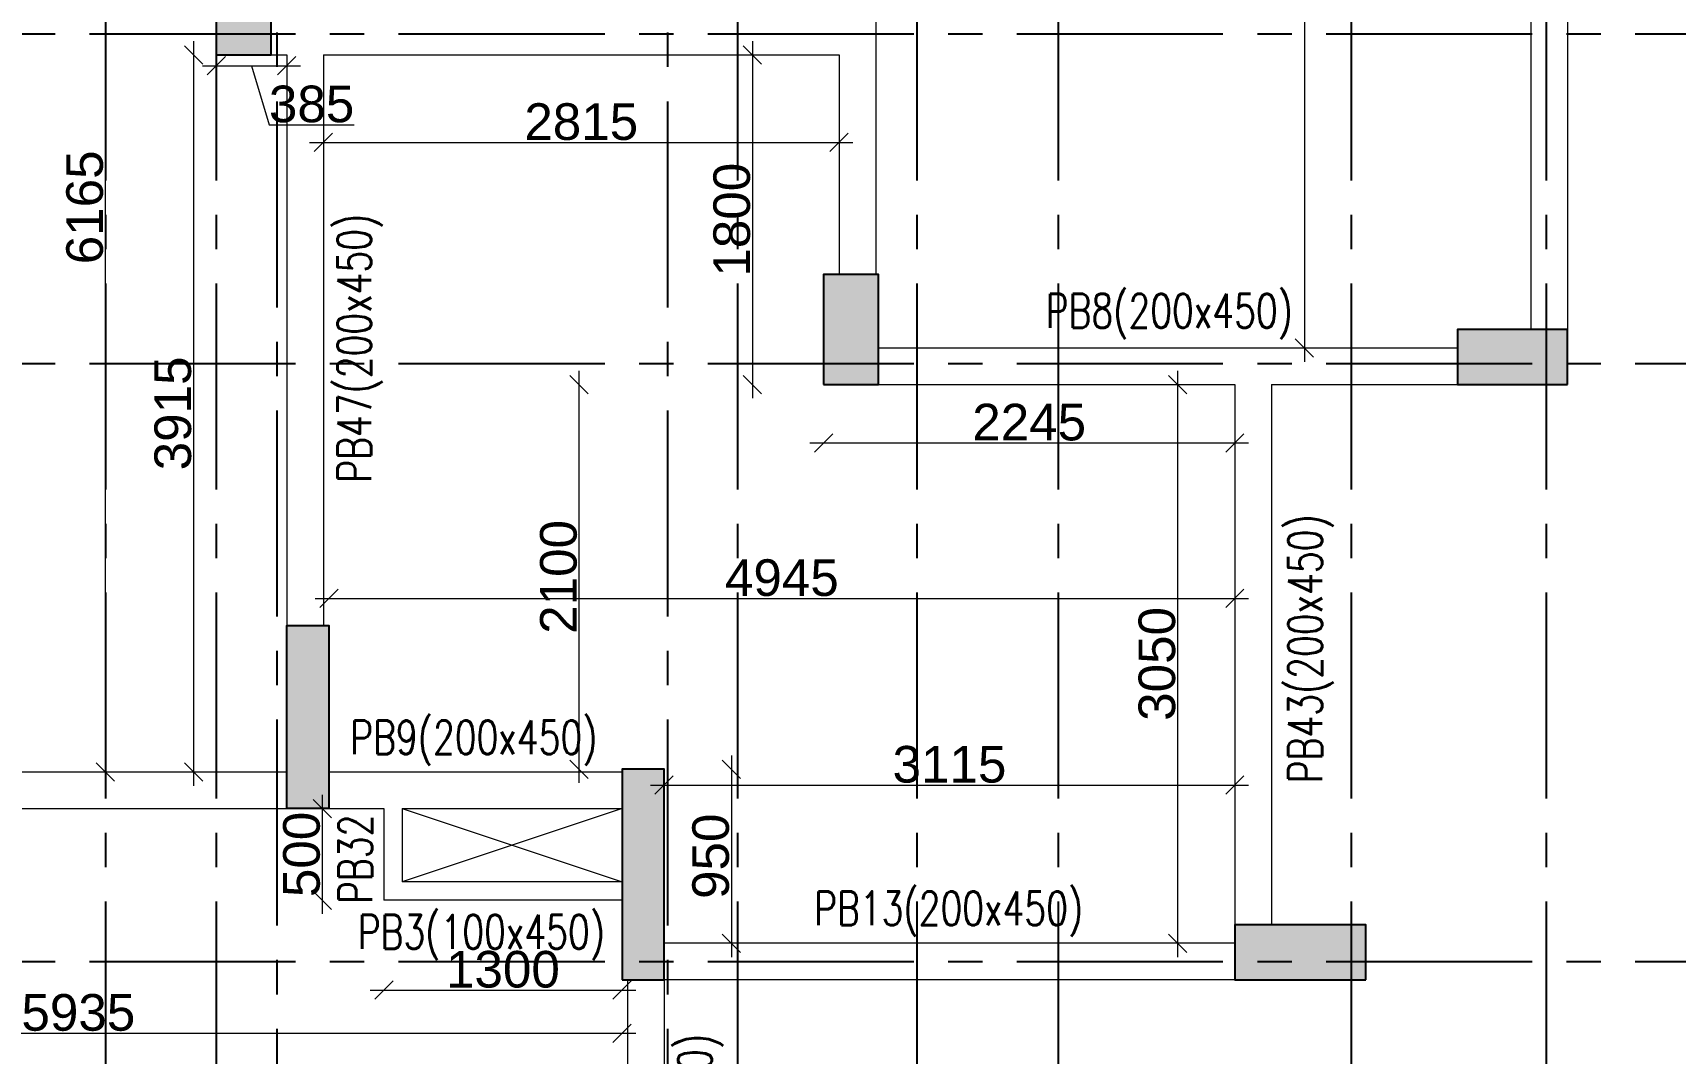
# Model space of a CAD drawing. Header units: millimetres. Extents: x 1277257 to 1543892, y 206696 to 309376.
# Drawn here: x 1422635 to 1431599, y 246284 to 251854 of the extents above; entities that cross this region are included whole.
import ezdxf

# ---------------------------------------------------------------- set-up
doc = ezdxf.new("R2010")
doc.units = ezdxf.units.MM
doc.header["$LTSCALE"] = 500
doc.header["$MEASUREMENT"] = 0
doc.header["$PDMODE"] = 34
doc.linetypes.add('HIDDEN', pattern=[0.375, 0.25, -0.125])
doc.linetypes.add('Site$0$CENTER2', pattern=[1.125, 0.75, -0.125, 0.125, -0.125])
doc.layers.get('Defpoints').update_dxf_attribs({"lineweight": 0})
for name, color, linetype, lineweight in [('CUT OUT', 1, 'Continuous', 13), ('S - SUNK', 251, 'Continuous', 0), ('TOWER AREA BEAM..', 3, 'Continuous', 20), ('TOWER COL HATCH', 253, 'Continuous', 20)]:
    doc.layers.add(name, color=color, linetype=linetype, lineweight=lineweight)
for name, color, linetype in [('GRID', 7, 'Continuous'), ('S-COLUMN-HATCH', 253, 'Continuous'), ('S-FRAMING PLAN', 4, 'Continuous'), ('T BEAM N', 3, 'Continuous'), ('TOWER AREA COLUMN.', 6, 'Continuous')]:
    doc.layers.add(name, color=color, linetype=linetype)
doc.styles.add('3mm', font='arial.ttf')
doc.styles.add('S-T', font='romans.shx')
doc.dimstyles.new('PARAMVEER', dxfattribs={"dimtxt": 200, "dimasz": 100, "dimexe": 0, "dimexo": 25, "dimgap": 10, "dimtad": 1, "dimdec": 0, "dimrnd": 5, "dimzin": 0, "dimdsep": 46, "dimtxsty": '3mm', "dimblk": 'OBLIQUE', "dimcen": 0.09, "dimdle": 75, "dimclrd": 1, "dimclre": 1, "dimclrt": 3, "dimadec": 0, "dimazin": 0, "dimtfac": 1, "dimtdec": 0, "dimtmove": 1, "dimatfit": 3, "dimfxl": 100, "dimtolj": 1, "dimtzin": 0, "dimlwd": 18, "dimlwe": 5, "dimarcsym": 0})

# ---------------------------------------------------------------- blocks, each defined once
blk = doc.blocks.new('RW2952R')
at = {"layer": 'CUT OUT', "color": 1, "ltscale": 10}
for p, q in [((1383090.6, 247618.6), (1381890.6, 247218.6)), ((1381890.6, 247618.6), (1383090.6, 247218.6))]:
    blk.add_line(p, q, dxfattribs=at)
at = {"layer": 'S-FRAMING PLAN', "color": 3, "linetype": 'ByBlock', "lineweight": 20, "ltscale": 10}
for p, q in [((1380505.6, 255083.6), (1380505.6, 250533.6)), ((1376730.6, 254033.6), (1376730.6, 250233.6)), ((1376930.6, 254033.6), (1376930.6, 250233.6)), ((1380705.6, 251733.6), (1380705.6, 250533.6)), ((1383520.6, 251733.6), (1380705.6, 251733.6)), ((1383520.6, 251733.6), (1383520.6, 248618.6)), ((1383720.6, 251733.6), (1383720.6, 248618.6)), ((1380490.6, 250133.6), (1377330.6, 250133.6)), ((1378345.6, 249933.6), (1377330.6, 249933.6)), ((1378345.6, 249933.6), (1378345.6, 246983.6)), ((1380490.6, 249933.6), (1378545.6, 249933.6)), ((1378545.6, 249933.6), (1378545.6, 246983.6)), ((1383490.6, 247818.6), (1381890.6, 247818.6)), ((1387825.6, 247818.6), (1383720.6, 247818.6)), ((1383090.6, 247618.6), (1381890.6, 247618.6)), ((1383090.6, 247618.6), (1383090.6, 247218.6)), ((1383490.6, 247618.6), (1383190.6, 247618.6)), ((1383190.6, 247618.6), (1383190.6, 247118.6)), ((1387825.6, 247618.6), (1383720.6, 247618.6)), ((1381890.6, 247218.6), (1383090.6, 247218.6)), ((1381890.6, 247118.6), (1383190.6, 247118.6)), ((1378545.6, 246883.6), (1381660.6, 246883.6)), ((1378545.6, 246683.6), (1381660.6, 246683.6)), ((1381660.6, 246683.6), (1381660.6, 245273.6)), ((1381860.6, 246683.6), (1381860.6, 245273.6))]:
    blk.add_line(p, q, dxfattribs=at)
at = {"layer": 'TOWER AREA BEAM..', "color": 3, "linetype": 'HIDDEN', "ltscale": 1.5}
blk.add_line((1383805.6, 251733.6), (1383720.6, 251733.6), dxfattribs=at)
blk = doc.blocks.new('EEE')
at = {"layer": 'GRID', "color": 16, "linetype": 'Site$0$CENTER2', "ltscale": 3}
for points in [[(1423030.6, 258923.2), (1423030.6, 223711.9)], [(1423635.6, 258923.2), (1423635.6, 223711.9)], [(1424487.3, 258923.2), (1423965.6, 258229.8), (1423965.6, 223711.9)], [(1425576.4, 258923.2), (1426098.1, 258229.8), (1426098.1, 223711.9)], [(1426480.6, 258923.2), (1426480.6, 223711.9)], [(1427460.6, 258923.2), (1427460.6, 223711.9)], [(1428230.6, 258923.2), (1428230.6, 223711.9)], [(1429830.6, 258923.2), (1429830.6, 223711.9)], [(1430895.6, 258923.2), (1430895.6, 223711.9)], [(1363880.9, 251848.8), (1442964.5, 251848.8)], [(1363880.9, 250048.6), (1442964.5, 250048.6)], [(1363880.9, 246783.6), (1442964.5, 246783.6)]]:
    blk.add_lwpolyline(points, dxfattribs=at)
blk = doc.blocks.new('3tgra')
at = {"layer": 'TOWER COL HATCH'}
h = blk.add_hatch(color=253, dxfattribs=at)
h.dxf.hatch_style = 1
h.paths.add_polyline_path([(1384105.6, 91191.6), (1383805.6, 91191.6), (1383805.6, 91791.6), (1384105.6, 91791.6)])
h = blk.add_hatch(color=253, dxfattribs=at)
h.dxf.hatch_style = 1
h.paths.add_polyline_path([(1380790.6, 89391.6), (1380490.6, 89391.6), (1380490.6, 89991.6), (1380790.6, 89991.6)])
h = blk.add_hatch(color=253, dxfattribs=at)
h.dxf.hatch_style = 1
h.paths.add_polyline_path([(1376730.6, 89391.6), (1376730.6, 89691.6), (1377330.6, 89691.6), (1377330.6, 89391.6)])
h = blk.add_hatch(color=253, dxfattribs=at)
h.dxf.hatch_style = 1
h.paths.add_polyline_path([(1383490.6, 87076.6), (1383720.6, 87076.6), (1383720.6, 88076.6), (1383490.6, 88076.6)])
h = blk.add_hatch(color=253, dxfattribs=at)
h.dxf.hatch_style = 1
h.paths.add_polyline_path([(1381890.6, 86141.6), (1381660.6, 86141.6), (1381660.6, 87291.6), (1381890.6, 87291.6)])
h = blk.add_hatch(color=253, dxfattribs=at)
h.dxf.hatch_style = 1
h.paths.add_polyline_path([(1377830.6, 86141.6), (1377830.6, 86441.6), (1378545.6, 86441.6), (1378545.6, 86141.6)])
at = {"layer": 'TOWER AREA COLUMN.', "color": 4}
for points in [[(1384105.6, 91191.6), (1383805.6, 91191.6), (1383805.6, 91791.6), (1384105.6, 91791.6)], [(1380790.6, 89391.6), (1380490.6, 89391.6), (1380490.6, 89991.6), (1380790.6, 89991.6)], [(1376730.6, 89391.6), (1376730.6, 89691.6), (1377330.6, 89691.6), (1377330.6, 89391.6)], [(1383490.6, 87076.6), (1383720.6, 87076.6), (1383720.6, 88076.6), (1383490.6, 88076.6)], [(1381890.6, 86141.6), (1381660.6, 86141.6), (1381660.6, 87291.6), (1381890.6, 87291.6)], [(1377830.6, 86141.6), (1377830.6, 86441.6), (1378545.6, 86441.6), (1378545.6, 86141.6)]]:
    blk.add_lwpolyline(points, close=True, dxfattribs=at)
blk = doc.blocks.new('_Oblique')
at = {"color": 0, "linetype": 'ByBlock', "lineweight": -2}
blk.add_line((-0.5, -0.5), (0.5, 0.5), dxfattribs=at)
blk = doc.blocks.new('*D478')
at = {"layer": 'Defpoints', "color": 0, "ltscale": 10, "transparency": 16777216}
for p in [(1423635.6, 251733.6), (1424020.6, 251733.6), (1424020.6, 251673.7)]:
    blk.add_point(p, dxfattribs=at)
at = {"layer": 'S-COLUMN-HATCH', "color": 1, "linetype": 'Continuous', "lineweight": 18, "ltscale": 10, "transparency": 16777216}
for p, q in [((1423560.6, 251673.7), (1424095.6, 251673.7)), ((1423828.1, 251673.7), (1423924.6, 251352.1)), ((1423924.6, 251352.1), (1424387.9, 251352.1))]:
    blk.add_line(p, q, dxfattribs=at)
at = {"layer": 'S-COLUMN-HATCH', "color": 1, "linetype": 'Continuous', "lineweight": 5, "ltscale": 10, "transparency": 16777216}
for p, q in [((1423635.6, 251673.8), (1423635.6, 251673.7)), ((1424020.6, 251673.8), (1424020.6, 251673.7))]:
    blk.add_line(p, q, dxfattribs=at)
at = {"layer": 'S-COLUMN-HATCH', "color": 1, "lineweight": 18, "ltscale": 10, "transparency": 16777216, "xscale": 100, "yscale": 100, "zscale": 100, "rotation": 180}
blk.add_blockref('_Oblique', (1423635.6, 251673.7), dxfattribs=at)
at = {"layer": 'S-COLUMN-HATCH', "color": 1, "lineweight": 18, "ltscale": 10, "transparency": 16777216, "xscale": 100, "yscale": 100, "zscale": 100}
blk.add_blockref('_Oblique', (1424020.6, 251673.7), dxfattribs=at)
at = {"layer": 'S-COLUMN-HATCH', "color": 4, "ltscale": 10, "transparency": 16777216, "insert": (1424156.2, 251464.3), "char_height": 200, "attachment_point": 5, "style": '3mm'}
blk.add_mtext('\\A1;385', dxfattribs=at)
blk = doc.blocks.new('*D480')
at = {"layer": 'Defpoints', "color": 0, "ltscale": 10, "transparency": 16777216}
for p in [(1423030.6, 253983.6), (1423635.6, 253983.6), (1424020.6, 247818.6)]:
    blk.add_point(p, dxfattribs=at)
at = {"layer": 'S-COLUMN-HATCH', "color": 1, "linetype": 'Continuous', "lineweight": 18, "ltscale": 10, "transparency": 16777216}
blk.add_line((1423030.6, 247743.6), (1423030.6, 254058.6), dxfattribs=at)
at = {"layer": 'S-COLUMN-HATCH', "color": 1, "linetype": 'Continuous', "lineweight": 5, "ltscale": 10, "transparency": 16777216}
for p, q in [((1423030.8, 253983.6), (1423030.6, 253983.6)), ((1423030.8, 247818.6), (1423030.6, 247818.6))]:
    blk.add_line(p, q, dxfattribs=at)
at = {"layer": 'S-COLUMN-HATCH', "color": 1, "lineweight": 18, "ltscale": 10, "transparency": 16777216, "xscale": 100, "yscale": 100, "zscale": 100}
for p, rotation in [((1423030.6, 253983.6), 90), ((1423030.6, 247818.6), 270)]:
    blk.add_blockref('_Oblique', p, dxfattribs=dict(at, rotation=rotation))
at = {"layer": 'S-COLUMN-HATCH', "color": 4, "ltscale": 10, "transparency": 16777216, "insert": (1422918.5, 250901.1), "char_height": 200, "attachment_point": 5, "rotation": 90, "style": '3mm'}
blk.add_mtext('\\A1;6165', dxfattribs=at)
blk = doc.blocks.new('*D481')
at = {"layer": 'Defpoints', "color": 0, "ltscale": 10, "transparency": 16777216}
for p in [(1424020.6, 251733.6), (1423511.8, 247818.6), (1424020.6, 247818.6)]:
    blk.add_point(p, dxfattribs=at)
at = {"layer": 'S-COLUMN-HATCH', "color": 1, "linetype": 'Continuous', "lineweight": 18, "ltscale": 10, "transparency": 16777216}
blk.add_line((1423511.8, 251808.6), (1423511.8, 247743.6), dxfattribs=at)
at = {"layer": 'S-COLUMN-HATCH', "color": 1, "linetype": 'Continuous', "lineweight": 5, "ltscale": 10, "transparency": 16777216}
for p, q in [((1423511.9, 251733.6), (1423511.8, 251733.6)), ((1423511.9, 247818.6), (1423511.8, 247818.6))]:
    blk.add_line(p, q, dxfattribs=at)
at = {"layer": 'S-COLUMN-HATCH', "color": 1, "lineweight": 18, "ltscale": 10, "transparency": 16777216, "xscale": 100, "yscale": 100, "zscale": 100}
for p, rotation in [((1423511.8, 251733.6), 90), ((1423511.8, 247818.6), 270)]:
    blk.add_blockref('_Oblique', p, dxfattribs=dict(at, rotation=rotation))
at = {"layer": 'S-COLUMN-HATCH', "color": 4, "ltscale": 10, "transparency": 16777216, "insert": (1423399.6, 249776.1), "char_height": 200, "attachment_point": 5, "rotation": 90, "style": '3mm'}
blk.add_mtext('\\A1;3915', dxfattribs=at)
blk = doc.blocks.new('*D486')
at = {"layer": 'Defpoints', "color": 0, "ltscale": 10, "transparency": 16777216}
for p in [(1430360.6, 255483.6), (1429575.6, 250133.6), (1430410.6, 250133.6)]:
    blk.add_point(p, dxfattribs=at)
at = {"layer": 'S-COLUMN-HATCH', "color": 1, "linetype": 'Continuous', "lineweight": 18, "ltscale": 10, "transparency": 16777216}
blk.add_line((1429575.6, 255558.6), (1429575.6, 250058.6), dxfattribs=at)
at = {"layer": 'S-COLUMN-HATCH', "color": 1, "linetype": 'Continuous', "lineweight": 5, "ltscale": 10, "transparency": 16777216}
for p, q in [((1429575.7, 255483.6), (1429575.6, 255483.6)), ((1429575.7, 250133.6), (1429575.6, 250133.6))]:
    blk.add_line(p, q, dxfattribs=at)
at = {"layer": 'S-COLUMN-HATCH', "color": 1, "lineweight": 18, "ltscale": 10, "transparency": 16777216, "xscale": 100, "yscale": 100, "zscale": 100}
for p, rotation in [((1429575.6, 255483.6), 90), ((1429575.6, 250133.6), 270)]:
    blk.add_blockref('_Oblique', p, dxfattribs=dict(at, rotation=rotation))
at = {"layer": 'S-COLUMN-HATCH', "color": 4, "ltscale": 10, "transparency": 16777216, "insert": (1429463.4, 252808.6), "char_height": 200, "attachment_point": 5, "rotation": 90, "style": '3mm'}
blk.add_mtext('\\A1;5350', dxfattribs=at)
blk = doc.blocks.new('*D488')
at = {"layer": 'Defpoints', "color": 0, "ltscale": 10, "transparency": 16777216}
for p in [(1424220.6, 251733.6), (1427035.6, 251733.6), (1427035.6, 251255.7)]:
    blk.add_point(p, dxfattribs=at)
at = {"layer": 'S-COLUMN-HATCH', "color": 1, "linetype": 'Continuous', "lineweight": 18, "ltscale": 10, "transparency": 16777216}
blk.add_line((1424145.6, 251255.7), (1427110.6, 251255.7), dxfattribs=at)
at = {"layer": 'S-COLUMN-HATCH', "color": 1, "linetype": 'Continuous', "lineweight": 5, "ltscale": 10, "transparency": 16777216}
for p, q in [((1424220.6, 251255.9), (1424220.6, 251255.7)), ((1427035.6, 251255.9), (1427035.6, 251255.7))]:
    blk.add_line(p, q, dxfattribs=at)
at = {"layer": 'S-COLUMN-HATCH', "color": 1, "lineweight": 18, "ltscale": 10, "transparency": 16777216, "xscale": 100, "yscale": 100, "zscale": 100, "rotation": 180}
blk.add_blockref('_Oblique', (1424220.6, 251255.7), dxfattribs=at)
at = {"layer": 'S-COLUMN-HATCH', "color": 1, "lineweight": 18, "ltscale": 10, "transparency": 16777216, "xscale": 100, "yscale": 100, "zscale": 100}
blk.add_blockref('_Oblique', (1427035.6, 251255.7), dxfattribs=at)
at = {"layer": 'S-COLUMN-HATCH', "color": 4, "ltscale": 10, "transparency": 16777216, "insert": (1425628.1, 251367.8), "char_height": 200, "attachment_point": 5, "style": '3mm'}
blk.add_mtext('\\A1;2815', dxfattribs=at)
blk = doc.blocks.new('*D489')
at = {"layer": 'Defpoints', "color": 0, "ltscale": 10, "transparency": 16777216}
for p in [(1427035.6, 251733.6), (1426562.7, 249933.6), (1426950.6, 249933.6)]:
    blk.add_point(p, dxfattribs=at)
at = {"layer": 'S-COLUMN-HATCH', "color": 1, "linetype": 'Continuous', "lineweight": 18, "ltscale": 10, "transparency": 16777216}
blk.add_line((1426562.7, 251808.6), (1426562.7, 249858.6), dxfattribs=at)
at = {"layer": 'S-COLUMN-HATCH', "color": 1, "linetype": 'Continuous', "lineweight": 5, "ltscale": 10, "transparency": 16777216}
for p, q in [((1426562.9, 251733.6), (1426562.7, 251733.6)), ((1426562.9, 249933.6), (1426562.7, 249933.6))]:
    blk.add_line(p, q, dxfattribs=at)
at = {"layer": 'S-COLUMN-HATCH', "color": 1, "lineweight": 18, "ltscale": 10, "transparency": 16777216, "xscale": 100, "yscale": 100, "zscale": 100}
for p, rotation in [((1426562.7, 251733.6), 90), ((1426562.7, 249933.6), 270)]:
    blk.add_blockref('_Oblique', p, dxfattribs=dict(at, rotation=rotation))
at = {"layer": 'S-COLUMN-HATCH', "color": 4, "ltscale": 10, "transparency": 16777216, "insert": (1426450.6, 250833.6), "char_height": 200, "attachment_point": 5, "rotation": 90, "style": '3mm'}
blk.add_mtext('\\A1;1800', dxfattribs=at)
blk = doc.blocks.new('*D490')
at = {"layer": 'Defpoints', "color": 0, "ltscale": 10, "transparency": 16777216}
for p in [(1426950.6, 249933.6), (1429195.6, 249933.6), (1429195.6, 249615.2)]:
    blk.add_point(p, dxfattribs=at)
at = {"layer": 'S-COLUMN-HATCH', "color": 1, "linetype": 'Continuous', "lineweight": 18, "ltscale": 10, "transparency": 16777216}
blk.add_line((1426875.6, 249615.2), (1429270.6, 249615.2), dxfattribs=at)
at = {"layer": 'S-COLUMN-HATCH', "color": 1, "linetype": 'Continuous', "lineweight": 5, "ltscale": 10, "transparency": 16777216}
for p, q in [((1426950.6, 249615.4), (1426950.6, 249615.2)), ((1429195.6, 249615.4), (1429195.6, 249615.2))]:
    blk.add_line(p, q, dxfattribs=at)
at = {"layer": 'S-COLUMN-HATCH', "color": 1, "lineweight": 18, "ltscale": 10, "transparency": 16777216, "xscale": 100, "yscale": 100, "zscale": 100, "rotation": 180}
blk.add_blockref('_Oblique', (1426950.6, 249615.2), dxfattribs=at)
at = {"layer": 'S-COLUMN-HATCH', "color": 1, "lineweight": 18, "ltscale": 10, "transparency": 16777216, "xscale": 100, "yscale": 100, "zscale": 100}
blk.add_blockref('_Oblique', (1429195.6, 249615.2), dxfattribs=at)
at = {"layer": 'S-COLUMN-HATCH', "color": 4, "ltscale": 10, "transparency": 16777216, "insert": (1428073.1, 249727.3), "char_height": 200, "attachment_point": 5, "style": '3mm'}
blk.add_mtext('\\A1;2245', dxfattribs=at)
blk = doc.blocks.new('*D491')
at = {"layer": 'Defpoints', "color": 0, "ltscale": 10, "transparency": 16777216}
for p in [(1429195.6, 249933.6), (1428883.4, 246883.6), (1429195.6, 246883.6)]:
    blk.add_point(p, dxfattribs=at)
at = {"layer": 'S-COLUMN-HATCH', "color": 1, "linetype": 'Continuous', "lineweight": 18, "ltscale": 10, "transparency": 16777216}
blk.add_line((1428883.4, 250008.6), (1428883.4, 246808.6), dxfattribs=at)
at = {"layer": 'S-COLUMN-HATCH', "color": 1, "linetype": 'Continuous', "lineweight": 5, "ltscale": 10, "transparency": 16777216}
for p, q in [((1428883.5, 249933.6), (1428883.4, 249933.6)), ((1428883.5, 246883.6), (1428883.4, 246883.6))]:
    blk.add_line(p, q, dxfattribs=at)
at = {"layer": 'S-COLUMN-HATCH', "color": 1, "lineweight": 18, "ltscale": 10, "transparency": 16777216, "xscale": 100, "yscale": 100, "zscale": 100}
for p, rotation in [((1428883.4, 249933.6), 90), ((1428883.4, 246883.6), 270)]:
    blk.add_blockref('_Oblique', p, dxfattribs=dict(at, rotation=rotation))
at = {"layer": 'S-COLUMN-HATCH', "color": 4, "ltscale": 10, "transparency": 16777216, "insert": (1428771.2, 248408.6), "char_height": 200, "attachment_point": 5, "rotation": 90, "style": '3mm'}
blk.add_mtext('\\A1;3050', dxfattribs=at)
blk = doc.blocks.new('*D492')
at = {"layer": 'Defpoints', "color": 0, "ltscale": 10, "transparency": 16777216}
for p in [(1426080.6, 247833.6), (1429195.6, 247747.3), (1429195.6, 246983.6)]:
    blk.add_point(p, dxfattribs=at)
at = {"layer": 'S-COLUMN-HATCH', "color": 1, "linetype": 'Continuous', "lineweight": 18, "ltscale": 10, "transparency": 16777216}
blk.add_line((1426005.6, 247747.3), (1429270.6, 247747.3), dxfattribs=at)
at = {"layer": 'S-COLUMN-HATCH', "color": 1, "linetype": 'Continuous', "lineweight": 5, "ltscale": 10, "transparency": 16777216}
for p, q in [((1426080.6, 247747.4), (1426080.6, 247747.3)), ((1429195.6, 247747.1), (1429195.6, 247747.3))]:
    blk.add_line(p, q, dxfattribs=at)
at = {"layer": 'S-COLUMN-HATCH', "color": 1, "lineweight": 18, "ltscale": 10, "transparency": 16777216, "xscale": 100, "yscale": 100, "zscale": 100, "rotation": 180}
blk.add_blockref('_Oblique', (1426080.6, 247747.3), dxfattribs=at)
at = {"layer": 'S-COLUMN-HATCH', "color": 1, "lineweight": 18, "ltscale": 10, "transparency": 16777216, "xscale": 100, "yscale": 100, "zscale": 100}
blk.add_blockref('_Oblique', (1429195.6, 247747.3), dxfattribs=at)
at = {"layer": 'S-COLUMN-HATCH', "color": 4, "ltscale": 10, "transparency": 16777216, "insert": (1427638.1, 247859.4), "char_height": 200, "attachment_point": 5, "style": '3mm'}
blk.add_mtext('\\A1;3115', dxfattribs=at)
blk = doc.blocks.new('*D493')
at = {"layer": 'Defpoints', "color": 0, "ltscale": 10, "transparency": 16777216}
for p in [(1426080.6, 247833.6), (1426080.6, 246883.6), (1426447.7, 246883.6)]:
    blk.add_point(p, dxfattribs=at)
at = {"layer": 'S-COLUMN-HATCH', "color": 1, "linetype": 'Continuous', "lineweight": 18, "ltscale": 10, "transparency": 16777216}
blk.add_line((1426447.7, 247908.6), (1426447.7, 246808.6), dxfattribs=at)
at = {"layer": 'S-COLUMN-HATCH', "color": 1, "linetype": 'Continuous', "lineweight": 5, "ltscale": 10, "transparency": 16777216}
for p, q in [((1426447.5, 247833.6), (1426447.7, 247833.6)), ((1426447.5, 246883.6), (1426447.7, 246883.6))]:
    blk.add_line(p, q, dxfattribs=at)
at = {"layer": 'S-COLUMN-HATCH', "color": 1, "lineweight": 18, "ltscale": 10, "transparency": 16777216, "xscale": 100, "yscale": 100, "zscale": 100}
for p, rotation in [((1426447.7, 247833.6), 90), ((1426447.7, 246883.6), 270)]:
    blk.add_blockref('_Oblique', p, dxfattribs=dict(at, rotation=rotation))
at = {"layer": 'S-COLUMN-HATCH', "color": 4, "ltscale": 10, "transparency": 16777216, "insert": (1426335.5, 247358.6), "char_height": 200, "attachment_point": 5, "rotation": 90, "style": '3mm'}
blk.add_mtext('\\A1;950', dxfattribs=at)
blk = doc.blocks.new('*D495')
at = {"layer": 'Defpoints', "color": 0, "ltscale": 10, "transparency": 16777216}
for p in [(1429195.6, 248766.1), (1424250.6, 247818.6), (1429195.6, 246983.6)]:
    blk.add_point(p, dxfattribs=at)
at = {"layer": 'S-COLUMN-HATCH', "color": 1, "linetype": 'Continuous', "lineweight": 18, "ltscale": 10, "transparency": 16777216}
blk.add_line((1424175.6, 248766.1), (1429270.6, 248766.1), dxfattribs=at)
at = {"layer": 'S-COLUMN-HATCH', "color": 1, "linetype": 'Continuous', "lineweight": 5, "ltscale": 10, "transparency": 16777216}
for p, q in [((1424250.6, 248766), (1424250.6, 248766.1)), ((1429195.6, 248766), (1429195.6, 248766.1))]:
    blk.add_line(p, q, dxfattribs=at)
at = {"layer": 'S-COLUMN-HATCH', "color": 1, "lineweight": 18, "ltscale": 10, "transparency": 16777216, "xscale": 100, "yscale": 100, "zscale": 100, "rotation": 180}
blk.add_blockref('_Oblique', (1424250.6, 248766.1), dxfattribs=at)
at = {"layer": 'S-COLUMN-HATCH', "color": 1, "lineweight": 18, "ltscale": 10, "transparency": 16777216, "xscale": 100, "yscale": 100, "zscale": 100}
blk.add_blockref('_Oblique', (1429195.6, 248766.1), dxfattribs=at)
at = {"layer": 'S-COLUMN-HATCH', "color": 4, "ltscale": 10, "transparency": 16777216, "insert": (1426723.1, 248878.3), "char_height": 200, "attachment_point": 5, "style": '3mm'}
blk.add_mtext('\\A1;4945', dxfattribs=at)
blk = doc.blocks.new('*D496')
at = {"layer": 'Defpoints', "color": 0, "ltscale": 10, "transparency": 16777216}
for p in [(1425616.6, 249933.6), (1426950.6, 249933.6), (1426080.6, 247833.6)]:
    blk.add_point(p, dxfattribs=at)
at = {"layer": 'S-COLUMN-HATCH', "color": 1, "linetype": 'Continuous', "lineweight": 18, "ltscale": 10, "transparency": 16777216}
blk.add_line((1425616.6, 247758.6), (1425616.6, 250008.6), dxfattribs=at)
at = {"layer": 'S-COLUMN-HATCH', "color": 1, "linetype": 'Continuous', "lineweight": 5, "ltscale": 10, "transparency": 16777216}
for p, q in [((1425616.7, 249933.6), (1425616.6, 249933.6)), ((1425616.7, 247833.6), (1425616.6, 247833.6))]:
    blk.add_line(p, q, dxfattribs=at)
at = {"layer": 'S-COLUMN-HATCH', "color": 1, "lineweight": 18, "ltscale": 10, "transparency": 16777216, "xscale": 100, "yscale": 100, "zscale": 100}
for p, rotation in [((1425616.6, 249933.6), 90), ((1425616.6, 247833.6), 270)]:
    blk.add_blockref('_Oblique', p, dxfattribs=dict(at, rotation=rotation))
at = {"layer": 'S-COLUMN-HATCH', "color": 4, "ltscale": 10, "transparency": 16777216, "insert": (1425504.5, 248883.6), "char_height": 200, "attachment_point": 5, "rotation": 90, "style": '3mm'}
blk.add_mtext('\\A1;2100', dxfattribs=at)
blk = doc.blocks.new('*D497')
at = {"layer": 'Defpoints', "color": 0, "ltscale": 10, "transparency": 16777216}
for p in [(1419915.6, 247618.6), (1425850.6, 247618.6), (1425850.6, 246392.7)]:
    blk.add_point(p, dxfattribs=at)
at = {"layer": 'S-COLUMN-HATCH', "color": 1, "linetype": 'Continuous', "lineweight": 18, "ltscale": 10, "transparency": 16777216}
blk.add_line((1419840.6, 246392.7), (1425925.6, 246392.7), dxfattribs=at)
at = {"layer": 'S-COLUMN-HATCH', "color": 1, "linetype": 'Continuous', "lineweight": 5, "ltscale": 10, "transparency": 16777216}
for p, q in [((1419915.6, 246392.8), (1419915.6, 246392.7)), ((1425850.6, 246392.8), (1425850.6, 246392.7))]:
    blk.add_line(p, q, dxfattribs=at)
at = {"layer": 'S-COLUMN-HATCH', "color": 1, "lineweight": 18, "ltscale": 10, "transparency": 16777216, "xscale": 100, "yscale": 100, "zscale": 100, "rotation": 180}
blk.add_blockref('_Oblique', (1419915.6, 246392.7), dxfattribs=at)
at = {"layer": 'S-COLUMN-HATCH', "color": 1, "lineweight": 18, "ltscale": 10, "transparency": 16777216, "xscale": 100, "yscale": 100, "zscale": 100}
blk.add_blockref('_Oblique', (1425850.6, 246392.7), dxfattribs=at)
at = {"layer": 'S-COLUMN-HATCH', "color": 4, "ltscale": 10, "transparency": 16777216, "insert": (1422883.1, 246504.8), "char_height": 200, "attachment_point": 5, "style": '3mm'}
blk.add_mtext('\\A1;5935', dxfattribs=at)
blk = doc.blocks.new('*D498')
at = {"layer": 'Defpoints', "color": 0, "ltscale": 10, "transparency": 16777216}
for p in [(1422114.9, 247618.6), (1424020.6, 247618.6), (1421415.6, 245273.6)]:
    blk.add_point(p, dxfattribs=at)
at = {"layer": 'S-COLUMN-HATCH', "color": 1, "linetype": 'Continuous', "lineweight": 18, "ltscale": 10, "transparency": 16777216}
blk.add_line((1422114.9, 245198.6), (1422114.9, 247693.6), dxfattribs=at)
at = {"layer": 'S-COLUMN-HATCH', "color": 1, "linetype": 'Continuous', "lineweight": 5, "ltscale": 10, "transparency": 16777216}
for p, q in [((1422115, 247618.6), (1422114.9, 247618.6)), ((1422114.7, 245273.6), (1422114.9, 245273.6))]:
    blk.add_line(p, q, dxfattribs=at)
at = {"layer": 'S-COLUMN-HATCH', "color": 1, "lineweight": 18, "ltscale": 10, "transparency": 16777216, "xscale": 100, "yscale": 100, "zscale": 100}
for p, rotation in [((1422114.9, 247618.6), 90), ((1422114.9, 245273.6), 270)]:
    blk.add_blockref('_Oblique', p, dxfattribs=dict(at, rotation=rotation))
at = {"layer": 'S-COLUMN-HATCH', "color": 4, "ltscale": 10, "transparency": 16777216, "insert": (1422002.7, 246446.1), "char_height": 200, "attachment_point": 5, "rotation": 90, "style": '3mm'}
blk.add_mtext('\\A1;2345', dxfattribs=at)
blk = doc.blocks.new('*D501')
at = {"layer": 'Defpoints', "color": 0, "ltscale": 10, "transparency": 16777216}
for p in [(1424550.6, 247618.6), (1424214.2, 247118.6), (1424550.6, 247118.6)]:
    blk.add_point(p, dxfattribs=at)
at = {"layer": 'S-COLUMN-HATCH', "color": 1, "linetype": 'Continuous', "lineweight": 18, "ltscale": 10, "transparency": 16777216}
blk.add_line((1424214.2, 247693.6), (1424214.2, 247043.6), dxfattribs=at)
at = {"layer": 'S-COLUMN-HATCH', "color": 1, "linetype": 'Continuous', "lineweight": 5, "ltscale": 10, "transparency": 16777216}
for p, q in [((1424214.4, 247618.6), (1424214.2, 247618.6)), ((1424214.4, 247118.6), (1424214.2, 247118.6))]:
    blk.add_line(p, q, dxfattribs=at)
at = {"layer": 'S-COLUMN-HATCH', "color": 1, "lineweight": 18, "ltscale": 10, "transparency": 16777216, "xscale": 100, "yscale": 100, "zscale": 100}
for p, rotation in [((1424214.2, 247618.6), 90), ((1424214.2, 247118.6), 270)]:
    blk.add_blockref('_Oblique', p, dxfattribs=dict(at, rotation=rotation))
at = {"layer": 'S-COLUMN-HATCH', "color": 4, "ltscale": 10, "transparency": 16777216, "insert": (1424102.1, 247368.6), "char_height": 200, "attachment_point": 5, "rotation": 90, "style": '3mm'}
blk.add_mtext('\\A1;500', dxfattribs=at)
blk = doc.blocks.new('*D502')
at = {"layer": 'Defpoints', "color": 0, "ltscale": 10, "transparency": 16777216}
for p in [(1424550.6, 247118.6), (1425850.6, 247118.6), (1425850.6, 246628.2)]:
    blk.add_point(p, dxfattribs=at)
at = {"layer": 'S-COLUMN-HATCH', "color": 1, "linetype": 'Continuous', "lineweight": 18, "ltscale": 10, "transparency": 16777216}
blk.add_line((1424475.6, 246628.2), (1425925.6, 246628.2), dxfattribs=at)
at = {"layer": 'S-COLUMN-HATCH', "color": 1, "linetype": 'Continuous', "lineweight": 5, "ltscale": 10, "transparency": 16777216}
for p, q in [((1424550.6, 246628.4), (1424550.6, 246628.2)), ((1425850.6, 246628.4), (1425850.6, 246628.2))]:
    blk.add_line(p, q, dxfattribs=at)
at = {"layer": 'S-COLUMN-HATCH', "color": 1, "lineweight": 18, "ltscale": 10, "transparency": 16777216, "xscale": 100, "yscale": 100, "zscale": 100, "rotation": 180}
blk.add_blockref('_Oblique', (1424550.6, 246628.2), dxfattribs=at)
at = {"layer": 'S-COLUMN-HATCH', "color": 1, "lineweight": 18, "ltscale": 10, "transparency": 16777216, "xscale": 100, "yscale": 100, "zscale": 100}
blk.add_blockref('_Oblique', (1425850.6, 246628.2), dxfattribs=at)
at = {"layer": 'S-COLUMN-HATCH', "color": 4, "ltscale": 10, "transparency": 16777216, "insert": (1425200.6, 246740.4), "char_height": 200, "attachment_point": 5, "style": '3mm'}
blk.add_mtext('\\A1;1300', dxfattribs=at)

msp = doc.modelspace()

# ---------------------------------------------------------------- block references
at = {"layer": 'CUT OUT', "color": 4, "xscale": -1}
msp.add_blockref('3tgra', (2807741.3, 160542.1), dxfattribs=at)
at = {"layer": 'GRID', "color": 4}
msp.add_blockref('EEE', (0, 0), dxfattribs=at)
at = {"layer": 'S - SUNK', "color": 4, "xscale": -1}
msp.add_blockref('RW2952R', (2807741.3, 0), dxfattribs=at)

# ---------------------------------------------------------------- texts
at = {"layer": 'T BEAM N', "color": 7, "lineweight": 0, "style": 'S-T', "width": 0.75}
for s, p in [('PB47(200x450)', (1424481.7, 249397.4)), ('PB43(200x450)', (1429672.4, 247756.7)), ('PB32', (1424487.7, 247098.2)), ('(200x450)', (1426341.4, 245408.1))]:
    msp.add_text(s, height=185, rotation=90, dxfattribs=at).set_placement(p)
for s, p in [('PB8(200x450)', (1428163.1, 250243.6)), ('PB9(200x450)', (1424367, 247915.3)), ('PB13(200x450)', (1426899.2, 246981.6)), ('PB3(100x450)', (1424408.1, 246853.4))]:
    msp.add_text(s, height=185, dxfattribs=at).set_placement(p)

# ---------------------------------------------------------------- dimensions: what is measured, and where the dimension line sits
at = {"layer": 'S-COLUMN-HATCH', "color": 1, "ltscale": 10}
for base, p1, p2, picture, middle in [((1429575.6, 250133.6), (1430360.6, 255483.6), (1430410.6, 250133.6), '*D486', (1429463.4, 252808.6)), ((1423030.6, 253983.6), (1424020.6, 247818.6), (1423635.6, 253983.6), '*D480', (1422918.5, 250901.1)), ((1423511.8, 247818.6), (1424020.6, 251733.6), (1424020.6, 247818.6), '*D481', (1423399.6, 249776.1)), ((1426562.7, 249933.6), (1427035.6, 251733.6), (1426950.6, 249933.6), '*D489', (1426450.6, 250833.6)), ((1425616.6, 249933.6), (1426080.6, 247833.6), (1426950.6, 249933.6), '*D496', (1425504.5, 248883.6)), ((1428883.4, 246883.6), (1429195.6, 249933.6), (1429195.6, 246883.6), '*D491', (1428771.2, 248408.6)), ((1426447.7, 246883.6), (1426080.6, 247833.6), (1426080.6, 246883.6), '*D493', (1426335.5, 247358.6)), ((1422114.9, 247618.6), (1421415.6, 245273.6), (1424020.6, 247618.6), '*D498', (1422002.7, 246446.1)), ((1424214.2, 247118.6), (1424550.6, 247618.6), (1424550.6, 247118.6), '*D501', (1424102.1, 247368.6))]:
    dim = msp.add_linear_dim(base=base, p1=p1, p2=p2, angle=90, dimstyle='PARAMVEER', override={"dimpost": '\\X', "dimclrt": 4, "dimfxl": 0.15, "dimfxlon": 1, "dimarcsym": 1}, dxfattribs=at)
    dim.commit()
    dim.dimension.update_dxf_attribs({"geometry": picture, "text_midpoint": middle})
for base, p1, p2, picture, middle in [((1424020.6, 251673.7), (1423635.6, 251733.6), (1424020.6, 251733.6), '*D478', (1423934.6, 251464.3)), ((1427035.6, 251255.7), (1424220.6, 251733.6), (1427035.6, 251733.6), '*D488', (1425628.1, 251367.8)), ((1429195.6, 249615.2), (1426950.6, 249933.6), (1429195.6, 249933.6), '*D490', (1428073.1, 249727.3)), ((1429195.6, 248766.1), (1424250.6, 247818.6), (1429195.6, 246983.6), '*D495', (1426723.1, 248878.3)), ((1429195.6, 247747.3), (1426080.6, 247833.6), (1429195.6, 246983.6), '*D492', (1427638.1, 247859.4)), ((1425850.6, 246392.7), (1419915.6, 247618.6), (1425850.6, 247618.6), '*D497', (1422883.1, 246504.8)), ((1425850.6, 246628.2), (1424550.6, 247118.6), (1425850.6, 247118.6), '*D502', (1425200.6, 246740.4))]:
    dim = msp.add_linear_dim(base=base, p1=p1, p2=p2, dimstyle='PARAMVEER', override={"dimpost": '\\X', "dimclrt": 4, "dimfxl": 0.15, "dimfxlon": 1, "dimarcsym": 1}, dxfattribs=at)
    dim.commit()
    dim.dimension.update_dxf_attribs({"geometry": picture, "text_midpoint": middle})

doc.saveas('drawing.dxf')
